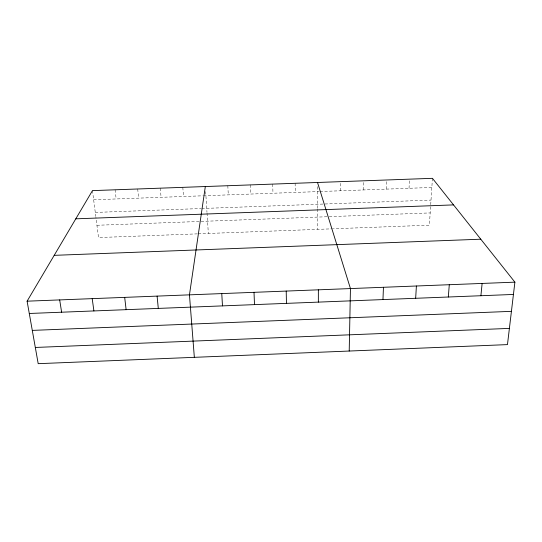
<?xml version="1.0" encoding="UTF-8"?>
<svg xmlns="http://www.w3.org/2000/svg" width="542" height="542" viewBox="0 0 542 542"><rect width="100%" height="100%" fill="white"/><g stroke="black" fill="none" stroke-linecap="round" stroke-linejoin="round"><path stroke-width="0.41" stroke-dasharray="2.71 2.03" d="M340.444 190.784L340.559 181.645M363.33 189.951L363.574 180.818M386.195 189.124L386.554 179.985M409.027 188.291L409.508 179.151M432.435 178.325L429.379 225.187L333.31 228.778M93.651 199.774L202.6 195.804M203.426 195.777L319.163 191.563M319.983 191.529L431.838 187.457M95.284 212.423L200.96 208.541M201.787 208.514L431.012 200.093M96.937 225.276L328.405 216.692M329.238 216.658L430.179 212.918M197.383 233.866L98.522 237.559L95.9 217.247M198.23 233.832L332.476 228.812M92.465 190.621L95.799 216.441M115.094 189.802L116.157 198.955M137.695 188.982L138.637 198.135M160.263 188.169L161.089 197.315M182.81 187.349L183.514 196.502M205.648 191.529L206.983 212.342M207.037 213.148L208.345 233.453M227.823 185.723L228.29 194.869M250.289 184.91L250.641 194.056M272.728 184.104L272.958 193.243M295.139 183.291L295.255 192.43M317.524 186.638L317.531 208.27M317.531 209.077L317.531 229.368"/><path stroke-width="0.81" d="M318.357 302.118L318.357 289.821M349.211 351.04L350.45 288.574L317.524 182.478M382.964 299.577L383.451 287.287M415.667 298.29L416.398 286M448.315 297.009L449.291 284.719M480.903 295.722L482.123 283.439M514.9 282.158L507.468 344.61L38.197 363.675L27.1 301.183L92.465 190.621L432.435 178.325L514.9 282.158L27.1 301.183M205.33 186.536L189.456 294.848L194.341 357.334M32.29 330.396L511.424 311.345M35.318 347.456L509.392 328.398M54.2 255.343L480.788 239.205M29.282 313.479L513.437 294.448M75.792 218.826L453.532 204.896M59.681 299.909L61.619 312.206M92.208 298.642L93.901 310.939M124.68 297.375L126.13 309.672M157.099 296.115L158.298 308.405M221.766 293.588L222.484 305.884M254.015 292.334L254.496 304.624M286.217 291.074L286.454 303.371"/></g></svg>
